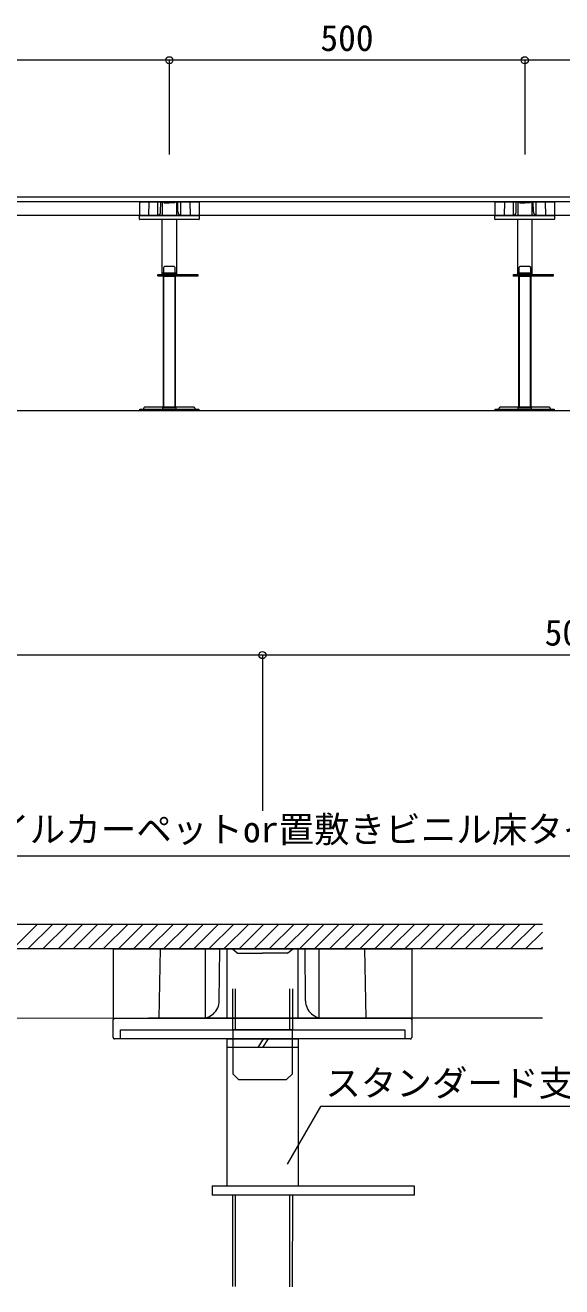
# Model space of a CAD drawing. Units: millimetres at full size, sheet at 1:20, with parts at other scales. Extents: x -4101 to 4099, y -29121 to 2820.
# Drawn here: x -2866 to -2112, y -1815 to -41 of the extents above; entities that cross this region are included whole.
import ezdxf
from ezdxf.enums import TextEntityAlignment as Align

# ---------------------------------------------------------------- set-up
doc = ezdxf.new("R2010")
doc.units = ezdxf.units.MM
doc.header["$LTSCALE"] = 20
doc.header["$PDMODE"] = 32
doc.header["$PDSIZE"] = 10
for name, color, linetype, lineweight in [('3-0_構造符号', 7, 'Continuous', 18), ('3-7_建具線', 7, 'Continuous', 9), ('8-0_天井梁型', 7, 'Continuous', 18), ('8-F_補助線', 7, 'Continuous', 9)]:
    doc.layers.add(name, color=color, linetype=linetype, lineweight=lineweight)
doc.styles.add('ＭＳ ゴシック', font='')
doc.styles.get('ＭＳ ゴシック').set_extended_font_data('MS Gothic')

msp = doc.modelspace()

# ---------------------------------------------------------------- linework, layer by layer
at = {"layer": '3-0_構造符号', "lineweight": 9}
for p, q in [((-2532.86, -926.67), (-3554.86, -926.67)), ((-1664.29, -926.67), (-2532.86, -926.67))]:
    msp.add_line(p, q, dxfattribs=at)
at = {"layer": '3-0_構造符号'}
for p, q in [((-2532.86, -926.67), (-2532.86, -1145.56)), ((-3554.76, -1304.79), (-2139.13, -1304.73)), ((-2883.98, -1339.73), (-2848.98, -1304.73)), ((-2862.77, -1339.73), (-2827.77, -1304.73)), ((-2841.55, -1339.73), (-2806.55, -1304.73)), ((-2820.34, -1339.73), (-2785.34, -1304.73)), ((-2799.13, -1339.73), (-2764.13, -1304.73)), ((-2777.91, -1339.73), (-2742.91, -1304.73)), ((-2756.7, -1339.73), (-2721.7, -1304.73)), ((-2735.49, -1339.73), (-2700.49, -1304.73)), ((-2714.27, -1339.73), (-2679.27, -1304.73)), ((-2693.06, -1339.73), (-2658.06, -1304.73)), ((-2671.85, -1339.73), (-2636.85, -1304.73)), ((-2650.64, -1339.73), (-2615.64, -1304.73)), ((-2629.42, -1339.73), (-2594.42, -1304.73)), ((-2608.21, -1339.73), (-2573.21, -1304.73)), ((-2587, -1339.73), (-2552, -1304.73)), ((-2565.78, -1339.73), (-2530.78, -1304.73)), ((-2544.57, -1339.73), (-2509.57, -1304.73)), ((-2523.36, -1339.73), (-2488.36, -1304.73)), ((-2502.14, -1339.73), (-2467.14, -1304.73)), ((-2480.93, -1339.73), (-2445.93, -1304.73)), ((-2459.72, -1339.73), (-2424.72, -1304.73)), ((-2438.5, -1339.73), (-2403.5, -1304.73)), ((-2417.29, -1339.73), (-2382.29, -1304.73)), ((-2396.08, -1339.73), (-2361.08, -1304.73)), ((-2374.86, -1339.73), (-2339.86, -1304.73)), ((-2353.65, -1339.73), (-2318.65, -1304.73)), ((-2332.44, -1339.73), (-2297.44, -1304.73)), ((-2311.22, -1339.73), (-2276.22, -1304.73)), ((-2290.01, -1339.73), (-2255.01, -1304.73)), ((-2268.8, -1339.73), (-2233.8, -1304.73)), ((-2247.58, -1339.73), (-2212.58, -1304.73)), ((-2226.37, -1339.73), (-2191.37, -1304.73)), ((-2205.16, -1339.73), (-2170.16, -1304.73)), ((-2183.94, -1339.73), (-2148.94, -1304.73)), ((-2162.73, -1339.73), (-2139.13, -1316.13)), ((-2304.86, -1339.73), (-3534.82, -1339.73)), ((-2742.86, -1339.73), (-2322.86, -1339.73)), ((-2742.86, -1339.73), (-2742.86, -1439.21)), ((-2676.61, -1339.73), (-2678.49, -1437.1)), ((-2612.86, -1437.23), (-2612.86, -1339.73)), ((-2593.51, -1412.46), (-2592.86, -1339.73)), ((-2582.86, -1339.73), (-2582.86, -1437.23)), ((-2568.36, -1345.73), (-2575.51, -1339.73)), ((-2568.36, -1345.73), (-2532.86, -1345.73)), ((-2536.88, -1339.73), (-2532.86, -1339.73)), ((-2139.13, -1339.73), (-2532.86, -1339.73)), ((-2497.36, -1345.73), (-2532.86, -1345.73)), ((-2497.36, -1345.73), (-2490.21, -1339.73)), ((-2482.86, -1339.73), (-2482.86, -1437.23)), ((-2472.21, -1412.46), (-2472.86, -1339.73)), ((-2452.86, -1437.23), (-2452.86, -1339.73)), ((-2389.11, -1339.73), (-2387.23, -1437.1)), ((-2141.52, -1339.73), (-2139.13, -1337.34)), ((-2574.34, -1453.4), (-2574.34, -1395.73)), ((-2570.56, -1453.4), (-2570.56, -1395.73)), ((-2494.56, -1395.73), (-2494.56, -1453.4)), ((-2490.78, -1395.73), (-2490.78, -1453.4)), ((-2618.51, -1437.23), (-3554.61, -1437.34)), ((-2740.88, -1437.23), (-2324.84, -1437.23)), ((-2372.84, -1437.23), (-2692.88, -1437.23)), ((-2490.78, -1453.4), (-2574.34, -1453.4)), ((-2494.56, -1453.4), (-2570.56, -1453.4)), ((-2139.13, -1437.23), (-2447.21, -1437.23)), ((-2322.86, -1439.21), (-2322.86, -1464.25)), ((-2324.84, -1466.23), (-2740.88, -1466.23)), ((-2582.56, -1466.18), (-2482.56, -1466.18)), ((-2582.56, -1466.18), (-2482.56, -1466.18)), ((-2582.56, -1478.18), (-2582.56, -1466.18)), ((-2582.56, -1672.77), (-2582.56, -1466.18)), ((-2482.56, -1466.18), (-2482.56, -1478.18)), ((-2482.56, -1466.18), (-2482.56, -1672.77)), ((-2482.56, -1478.18), (-2582.56, -1478.18)), ((-2566.36, -1523.42), (-2498.76, -1523.42)), ((-2603.63, -1672.83), (-2603.63, -1685.61)), ((-2603.54, -1672.83), (-2319.03, -1672.83)), ((-2319.23, -1672.98), (-2319.23, -1685.76)), ((-2319.03, -1685.61), (-2603.54, -1685.61)), ((-2574.46, -1814.26), (-2574.34, -1686.1)), ((-2570.71, -1814.41), (-2570.56, -1686.1)), ((-2494.56, -1686.1), (-2494.66, -1814.56)), ((-2490.78, -1686.1), (-2490.91, -1814.56))]:
    msp.add_line(p, q, dxfattribs=at)
for points in [[(-2322.86, -1339.73), (-2322.86, -1439.21), (-2322.87, -1439.02), (-2322.9, -1438.83), (-2322.94, -1438.64), (-2323.01, -1438.45), (-2323.09, -1438.28), (-2323.19, -1438.11), (-2323.31, -1437.96), (-2323.44, -1437.81), (-2323.58, -1437.68), (-2323.74, -1437.57), (-2323.91, -1437.47), (-2324.08, -1437.38), (-2324.26, -1437.32), (-2324.45, -1437.27), (-2324.64, -1437.24), (-2324.84, -1437.23)], [(-2618.51, -1437.23), (-2615.91, -1437.1), (-2613.34, -1436.69), (-2610.83, -1436.02), (-2608.4, -1435.1), (-2606.08, -1433.92), (-2603.89, -1432.51), (-2601.86, -1430.88), (-2600.02, -1429.05), (-2598.37, -1427.04), (-2596.94, -1424.87), (-2595.74, -1422.56), (-2594.79, -1420.13), (-2594.1, -1417.63), (-2593.67, -1415.06), (-2593.51, -1412.46)], [(-2472.21, -1412.46), (-2472.05, -1415.06), (-2471.62, -1417.63), (-2470.92, -1420.13), (-2469.98, -1422.56), (-2468.78, -1424.87), (-2467.35, -1427.04), (-2465.7, -1429.05), (-2463.85, -1430.88), (-2461.83, -1432.51), (-2459.64, -1433.92), (-2457.32, -1435.1), (-2454.89, -1436.02), (-2452.37, -1436.69), (-2449.8, -1437.1), (-2447.21, -1437.23)], [(-2742.86, -1464.25), (-2742.86, -1439.21), (-2740.88, -1437.23)], [(-2574.34, -1453.4), (-2574.34, -1515.38), (-2566.36, -1523.42)], [(-2498.76, -1523.42), (-2490.78, -1515.38), (-2490.78, -1453.4)], [(-2742.86, -1464.25), (-2742.85, -1464.45), (-2742.82, -1464.64), (-2742.77, -1464.83), (-2742.71, -1465.01), (-2742.63, -1465.18), (-2742.53, -1465.35), (-2742.41, -1465.51), (-2742.28, -1465.65), (-2742.13, -1465.78), (-2741.98, -1465.9), (-2741.81, -1466), (-2741.64, -1466.08), (-2741.45, -1466.15), (-2741.27, -1466.19), (-2741.07, -1466.22), (-2740.88, -1466.23)], [(-2324.84, -1466.23), (-2324.63, -1466.22), (-2324.43, -1466.19), (-2324.23, -1466.13), (-2324.03, -1466.06), (-2323.85, -1465.97), (-2323.67, -1465.85), (-2323.51, -1465.72), (-2323.37, -1465.58), (-2323.24, -1465.42), (-2323.12, -1465.24), (-2323.03, -1465.06), (-2322.96, -1464.86), (-2322.9, -1464.66), (-2322.87, -1464.46), (-2322.86, -1464.25)]]:
    msp.add_lwpolyline(points, dxfattribs=at)
for points in [[(-2332.58, -1466.18), (-2732.54, -1466.18), (-2732.54, -1453.4), (-2332.58, -1453.4)], [(-2532.56, -1478.18), (-2538.74, -1478.18), (-2531.18, -1466.18), (-2525, -1466.18)]]:
    msp.add_lwpolyline(points, close=True, dxfattribs=at)
msp.add_point((-2532.86, -926.67), dxfattribs=at)
at = {"layer": '3-7_建具線'}
for p, q in [((-2013.63, -1209.2), (-2957.84, -1209.2)), ((-2451.05, -1561.07), (-2497.93, -1642.18)), ((-2042.41, -1561.04), (-2451.04, -1561.04))]:
    msp.add_line(p, q, dxfattribs=at)
at = {"layer": '8-0_天井梁型'}
for p, q in [((-2663.84, -90.57), (-2663.84, -223.23)), ((-2163.84, -90.57), (-2163.84, -223.23)), ((-3563.84, -282.72), (-663.84, -282.72)), ((-2663.84, -289.72), (-3163.84, -289.72)), ((-2705.84, -289.72), (-2621.84, -289.72)), ((-2705.84, -289.72), (-2705.84, -309.12)), ((-2692.59, -289.72), (-2692.96, -308.7)), ((-2679.84, -308.72), (-2679.84, -289.72)), ((-2675.97, -303.77), (-2675.84, -289.72)), ((-2673.84, -289.72), (-2673.84, -308.72)), ((-2670.94, -290.92), (-2672.37, -289.72)), ((-2670.94, -290.92), (-2663.84, -290.92)), ((-2664.64, -289.72), (-2663.84, -289.72)), ((-2163.84, -289.72), (-2663.84, -289.72)), ((-2656.74, -290.92), (-2663.84, -290.92)), ((-2656.74, -290.92), (-2655.31, -289.72)), ((-2653.84, -289.72), (-2653.84, -308.72)), ((-2651.71, -303.77), (-2651.84, -289.72)), ((-2647.84, -308.72), (-2647.84, -289.72)), ((-2635.09, -289.72), (-2634.71, -308.7)), ((-2621.84, -289.72), (-2621.84, -309.12)), ((-2205.84, -289.72), (-2121.84, -289.72)), ((-2205.84, -289.72), (-2205.84, -309.12)), ((-2192.59, -289.72), (-2192.96, -308.7)), ((-2179.84, -308.72), (-2179.84, -289.72)), ((-2175.97, -303.77), (-2175.84, -289.72)), ((-2173.84, -289.72), (-2173.84, -308.72)), ((-2170.94, -290.92), (-2172.37, -289.72)), ((-2170.94, -290.92), (-2163.84, -290.92)), ((-2164.64, -289.72), (-2163.84, -289.72)), ((-1663.84, -289.72), (-2163.84, -289.72)), ((-2156.74, -290.92), (-2163.84, -290.92)), ((-2156.74, -290.92), (-2155.31, -289.72)), ((-2153.84, -289.72), (-2153.84, -308.72)), ((-2151.71, -303.77), (-2151.84, -289.72)), ((-2147.84, -308.72), (-2147.84, -289.72)), ((-2135.09, -289.72), (-2134.71, -308.7)), ((-2121.84, -289.72), (-2121.84, -309.12)), ((-2680.97, -308.72), (-3146.71, -308.72)), ((-2705.84, -309.12), (-2705.44, -308.72)), ((-2705.84, -314.13), (-2705.84, -309.12)), ((-2705.84, -314.13), (-2705.83, -314.17)), ((-2705.83, -314.17), (-2705.83, -314.2)), ((-2705.83, -314.2), (-2705.82, -314.24)), ((-2705.82, -314.24), (-2705.81, -314.28)), ((-2705.81, -314.28), (-2705.79, -314.31)), ((-2705.79, -314.31), (-2705.77, -314.35)), ((-2705.77, -314.35), (-2705.75, -314.38)), ((-2705.75, -314.38), (-2705.72, -314.41)), ((-2705.72, -314.41), (-2705.69, -314.43)), ((-2705.69, -314.43), (-2705.66, -314.46)), ((-2705.66, -314.46), (-2705.63, -314.48)), ((-2705.63, -314.48), (-2705.59, -314.49)), ((-2705.59, -314.49), (-2705.56, -314.51)), ((-2705.56, -314.51), (-2705.52, -314.52)), ((-2705.52, -314.52), (-2705.48, -314.52)), ((-2705.48, -314.52), (-2705.44, -314.52)), ((-2705.44, -308.72), (-2622.23, -308.72)), ((-2622.23, -314.52), (-2705.44, -314.52)), ((-2631.83, -308.72), (-2695.84, -308.72)), ((-2680.97, -308.72), (-2680.45, -308.7)), ((-2680.45, -308.7), (-2679.93, -308.61)), ((-2679.93, -308.61), (-2679.43, -308.48)), ((-2679.43, -308.48), (-2678.95, -308.3)), ((-2678.95, -308.3), (-2678.48, -308.06)), ((-2678.48, -308.06), (-2678.04, -307.78)), ((-2678.04, -307.78), (-2677.64, -307.45)), ((-2677.64, -307.45), (-2677.27, -307.09)), ((-2677.27, -307.09), (-2676.94, -306.68)), ((-2676.94, -306.68), (-2676.65, -306.25)), ((-2676.65, -306.25), (-2676.41, -305.79)), ((-2676.41, -305.79), (-2676.22, -305.3)), ((-2676.22, -305.3), (-2676.09, -304.8)), ((-2676.09, -304.8), (-2676, -304.29)), ((-2676, -304.29), (-2675.97, -303.77)), ((-2673.84, -391.72), (-2673.84, -314.52)), ((-2653.84, -314.52), (-2653.84, -391.72)), ((-2651.71, -303.77), (-2651.67, -304.29)), ((-2651.67, -304.29), (-2651.59, -304.8)), ((-2651.59, -304.8), (-2651.45, -305.3)), ((-2651.45, -305.3), (-2651.26, -305.79)), ((-2651.26, -305.79), (-2651.02, -306.25)), ((-2651.02, -306.25), (-2650.74, -306.68)), ((-2650.74, -306.68), (-2650.41, -307.09)), ((-2650.41, -307.09), (-2650.04, -307.45)), ((-2650.04, -307.45), (-2649.63, -307.78)), ((-2649.63, -307.78), (-2649.19, -308.06)), ((-2649.19, -308.06), (-2648.73, -308.3)), ((-2648.73, -308.3), (-2648.24, -308.48)), ((-2648.24, -308.48), (-2647.74, -308.61)), ((-2647.74, -308.61), (-2647.23, -308.7)), ((-2647.23, -308.7), (-2646.71, -308.72)), ((-2180.97, -308.72), (-2646.71, -308.72)), ((-2622.19, -308.72), (-2622.23, -308.72)), ((-2622.23, -314.52), (-2622.19, -314.52)), ((-2622.16, -308.73), (-2622.19, -308.72)), ((-2622.19, -314.52), (-2622.15, -314.51)), ((-2622.12, -308.74), (-2622.16, -308.73)), ((-2622.15, -314.51), (-2622.11, -314.5)), ((-2622.08, -308.75), (-2622.12, -308.74)), ((-2622.11, -314.5), (-2622.07, -314.49)), ((-2622.05, -308.77), (-2622.08, -308.75)), ((-2622.07, -314.49), (-2622.03, -314.47)), ((-2622.01, -308.79), (-2622.05, -308.77)), ((-2622.03, -314.47), (-2622, -314.45)), ((-2621.98, -308.81), (-2622.01, -308.79)), ((-2622, -314.45), (-2621.97, -314.42)), ((-2621.95, -308.84), (-2621.98, -308.81)), ((-2621.97, -314.42), (-2621.94, -314.39)), ((-2621.93, -308.87), (-2621.95, -308.84)), ((-2621.94, -314.39), (-2621.91, -314.36)), ((-2621.9, -308.9), (-2621.93, -308.87)), ((-2621.91, -314.36), (-2621.89, -314.32)), ((-2621.88, -308.93), (-2621.9, -308.9)), ((-2621.89, -314.32), (-2621.87, -314.29)), ((-2621.87, -308.97), (-2621.88, -308.93)), ((-2621.85, -309), (-2621.87, -308.97)), ((-2621.87, -314.29), (-2621.86, -314.25)), ((-2621.86, -314.25), (-2621.85, -314.21)), ((-2621.84, -309.04), (-2621.85, -309)), ((-2621.85, -314.21), (-2621.84, -314.17)), ((-2621.84, -309.08), (-2621.84, -309.04)), ((-2621.84, -309.12), (-2621.84, -309.08)), ((-2621.84, -309.12), (-2621.84, -314.13)), ((-2621.84, -314.17), (-2621.84, -314.13)), ((-2205.84, -309.12), (-2205.44, -308.72)), ((-2205.84, -314.13), (-2205.84, -309.12)), ((-2205.84, -314.13), (-2205.83, -314.17)), ((-2205.83, -314.17), (-2205.83, -314.2)), ((-2205.83, -314.2), (-2205.82, -314.24)), ((-2205.82, -314.24), (-2205.81, -314.28)), ((-2205.81, -314.28), (-2205.79, -314.31)), ((-2205.79, -314.31), (-2205.77, -314.35)), ((-2205.77, -314.35), (-2205.75, -314.38)), ((-2205.75, -314.38), (-2205.72, -314.41)), ((-2205.72, -314.41), (-2205.69, -314.43)), ((-2205.69, -314.43), (-2205.66, -314.46)), ((-2205.66, -314.46), (-2205.63, -314.48)), ((-2205.63, -314.48), (-2205.59, -314.49)), ((-2205.59, -314.49), (-2205.56, -314.51)), ((-2205.56, -314.51), (-2205.52, -314.52)), ((-2205.52, -314.52), (-2205.48, -314.52)), ((-2205.48, -314.52), (-2205.44, -314.52)), ((-2205.44, -308.72), (-2122.23, -308.72)), ((-2122.23, -314.52), (-2205.44, -314.52)), ((-2131.83, -308.72), (-2195.84, -308.72)), ((-2180.97, -308.72), (-2180.45, -308.7)), ((-2180.45, -308.7), (-2179.93, -308.61)), ((-2179.93, -308.61), (-2179.43, -308.48)), ((-2179.43, -308.48), (-2178.95, -308.3)), ((-2178.95, -308.3), (-2178.48, -308.06)), ((-2178.48, -308.06), (-2178.04, -307.78)), ((-2178.04, -307.78), (-2177.64, -307.45)), ((-2177.64, -307.45), (-2177.27, -307.09)), ((-2177.27, -307.09), (-2176.94, -306.68)), ((-2176.94, -306.68), (-2176.65, -306.25)), ((-2176.65, -306.25), (-2176.41, -305.79)), ((-2176.41, -305.79), (-2176.22, -305.3)), ((-2176.22, -305.3), (-2176.09, -304.8)), ((-2176.09, -304.8), (-2176, -304.29)), ((-2176, -304.29), (-2175.97, -303.77)), ((-2173.84, -391.72), (-2173.84, -314.52)), ((-2153.84, -314.52), (-2153.84, -391.72)), ((-2151.71, -303.77), (-2151.67, -304.29)), ((-2151.67, -304.29), (-2151.59, -304.8)), ((-2151.59, -304.8), (-2151.45, -305.3)), ((-2151.45, -305.3), (-2151.26, -305.79)), ((-2151.26, -305.79), (-2151.02, -306.25)), ((-2151.02, -306.25), (-2150.74, -306.68)), ((-2150.74, -306.68), (-2150.41, -307.09)), ((-2150.41, -307.09), (-2150.04, -307.45)), ((-2150.04, -307.45), (-2149.63, -307.78)), ((-2149.63, -307.78), (-2149.19, -308.06)), ((-2149.19, -308.06), (-2148.73, -308.3)), ((-2148.73, -308.3), (-2148.24, -308.48)), ((-2148.24, -308.48), (-2147.74, -308.61)), ((-2147.74, -308.61), (-2147.23, -308.7)), ((-2147.23, -308.7), (-2146.71, -308.72)), ((-1680.97, -308.72), (-2146.71, -308.72)), ((-2122.19, -308.72), (-2122.23, -308.72)), ((-2122.23, -314.52), (-2122.19, -314.52)), ((-2122.16, -308.73), (-2122.19, -308.72)), ((-2122.19, -314.52), (-2122.15, -314.51)), ((-2122.12, -308.74), (-2122.16, -308.73)), ((-2122.15, -314.51), (-2122.11, -314.5)), ((-2122.08, -308.75), (-2122.12, -308.74)), ((-2122.11, -314.5), (-2122.07, -314.49)), ((-2122.05, -308.77), (-2122.08, -308.75)), ((-2122.07, -314.49), (-2122.03, -314.47)), ((-2122.01, -308.79), (-2122.05, -308.77)), ((-2122.03, -314.47), (-2122, -314.45)), ((-2121.98, -308.81), (-2122.01, -308.79)), ((-2122, -314.45), (-2121.97, -314.42)), ((-2121.95, -308.84), (-2121.98, -308.81)), ((-2121.97, -314.42), (-2121.94, -314.39)), ((-2121.93, -308.87), (-2121.95, -308.84)), ((-2121.94, -314.39), (-2121.91, -314.36)), ((-2121.9, -308.9), (-2121.93, -308.87)), ((-2121.91, -314.36), (-2121.89, -314.32)), ((-2121.88, -308.93), (-2121.9, -308.9)), ((-2121.89, -314.32), (-2121.87, -314.29)), ((-2121.87, -308.97), (-2121.88, -308.93)), ((-2121.85, -309), (-2121.87, -308.97)), ((-2121.87, -314.29), (-2121.86, -314.25)), ((-2121.86, -314.25), (-2121.85, -314.21)), ((-2121.84, -309.04), (-2121.85, -309)), ((-2121.85, -314.21), (-2121.84, -314.17)), ((-2121.84, -309.08), (-2121.84, -309.04)), ((-2121.84, -309.12), (-2121.84, -309.08)), ((-2121.84, -309.12), (-2121.84, -314.13)), ((-2121.84, -314.17), (-2121.84, -314.13)), ((-2673.84, -389.32), (-2653.84, -389.32)), ((-2673.84, -391.72), (-2673.84, -389.32)), ((-2657.08, -380.27), (-2670.6, -380.27)), ((-2653.84, -389.32), (-2653.84, -391.72)), ((-2173.84, -389.32), (-2153.84, -389.32)), ((-2173.84, -391.72), (-2173.84, -389.32)), ((-2157.08, -380.27), (-2170.6, -380.27)), ((-2153.84, -389.32), (-2153.84, -391.72)), ((-2679.83, -394.27), (-2679.83, -391.72)), ((-2653.84, -391.72), (-2673.84, -391.72)), ((-2653.84, -391.72), (-2673.84, -391.72)), ((-2672.19, -394.27), (-2655.48, -394.27)), ((-2672.19, -578.09), (-2672.19, -394.27)), ((-2671.44, -394.27), (-2656.24, -394.27)), ((-2671.44, -578.09), (-2671.44, -394.27)), ((-2656.24, -394.27), (-2656.24, -578.09)), ((-2655.48, -394.27), (-2655.48, -578.09)), ((-2179.83, -394.27), (-2179.83, -391.72)), ((-2153.84, -391.72), (-2173.84, -391.72)), ((-2153.84, -391.72), (-2173.84, -391.72)), ((-2172.19, -394.27), (-2155.48, -394.27)), ((-2172.19, -578.09), (-2172.19, -394.27)), ((-2171.44, -394.27), (-2156.24, -394.27)), ((-2171.44, -578.09), (-2171.44, -394.27)), ((-2156.24, -394.27), (-2156.24, -578.09)), ((-2155.48, -394.27), (-2155.48, -578.09)), ((-3563.84, -582.72), (-663.84, -582.72)), ((-2705.34, -580.89), (-2622.34, -580.89)), ((-2705.34, -582.72), (-2705.34, -580.89)), ((-2622.34, -582.72), (-2705.34, -582.72)), ((-2699.83, -579.37), (-2700.69, -580.89)), ((-2700.69, -580.89), (-2627.09, -580.89)), ((-2699.68, -579.15), (-2699.83, -579.38)), ((-2699.51, -578.94), (-2699.68, -579.15)), ((-2699.33, -578.75), (-2699.51, -578.94)), ((-2699.12, -578.58), (-2699.33, -578.75)), ((-2698.89, -578.44), (-2699.12, -578.58)), ((-2698.65, -578.31), (-2698.89, -578.44)), ((-2698.4, -578.22), (-2698.65, -578.31)), ((-2698.14, -578.15), (-2698.4, -578.22)), ((-2697.88, -578.1), (-2698.14, -578.15)), ((-2697.61, -578.09), (-2697.88, -578.1)), ((-2630.17, -578.09), (-2697.61, -578.09)), ((-2672.96, -578.09), (-2654.71, -578.09)), ((-2672.96, -580.89), (-2672.96, -578.09)), ((-2654.71, -580.89), (-2672.96, -580.89)), ((-2655.48, -578.09), (-2672.19, -578.09)), ((-2656.24, -578.09), (-2671.44, -578.09)), ((-2654.71, -578.09), (-2654.71, -580.89)), ((-2629.9, -578.1), (-2630.17, -578.09)), ((-2629.64, -578.15), (-2629.9, -578.1)), ((-2629.38, -578.22), (-2629.64, -578.15)), ((-2629.13, -578.31), (-2629.38, -578.22)), ((-2628.89, -578.44), (-2629.13, -578.31)), ((-2628.66, -578.58), (-2628.89, -578.44)), ((-2628.46, -578.75), (-2628.66, -578.58)), ((-2628.27, -578.94), (-2628.46, -578.75)), ((-2628.1, -579.15), (-2628.27, -578.94)), ((-2627.95, -579.38), (-2628.1, -579.15)), ((-2627.09, -580.89), (-2627.95, -579.37)), ((-2622.34, -580.89), (-2622.34, -582.72)), ((-2205.34, -580.89), (-2122.34, -580.89)), ((-2205.34, -582.72), (-2205.34, -580.89)), ((-2122.34, -582.72), (-2205.34, -582.72)), ((-2199.83, -579.37), (-2200.69, -580.89)), ((-2200.69, -580.89), (-2127.09, -580.89)), ((-2199.68, -579.15), (-2199.83, -579.38)), ((-2199.51, -578.94), (-2199.68, -579.15)), ((-2199.33, -578.75), (-2199.51, -578.94)), ((-2199.12, -578.58), (-2199.33, -578.75)), ((-2198.89, -578.44), (-2199.12, -578.58)), ((-2198.65, -578.31), (-2198.89, -578.44)), ((-2198.4, -578.22), (-2198.65, -578.31)), ((-2198.14, -578.15), (-2198.4, -578.22)), ((-2197.88, -578.1), (-2198.14, -578.15)), ((-2197.61, -578.09), (-2197.88, -578.1)), ((-2130.17, -578.09), (-2197.61, -578.09)), ((-2172.96, -578.09), (-2154.71, -578.09)), ((-2172.96, -580.89), (-2172.96, -578.09)), ((-2154.71, -580.89), (-2172.96, -580.89)), ((-2155.48, -578.09), (-2172.19, -578.09)), ((-2156.24, -578.09), (-2171.44, -578.09)), ((-2154.71, -578.09), (-2154.71, -580.89)), ((-2129.9, -578.1), (-2130.17, -578.09)), ((-2129.64, -578.15), (-2129.9, -578.1)), ((-2129.38, -578.22), (-2129.64, -578.15)), ((-2129.13, -578.31), (-2129.38, -578.22)), ((-2128.89, -578.44), (-2129.13, -578.31)), ((-2128.66, -578.58), (-2128.89, -578.44)), ((-2128.46, -578.75), (-2128.66, -578.58)), ((-2128.27, -578.94), (-2128.46, -578.75)), ((-2128.1, -579.15), (-2128.27, -578.94)), ((-2127.95, -579.38), (-2128.1, -579.15)), ((-2127.09, -580.89), (-2127.95, -579.37)), ((-2122.34, -580.89), (-2122.34, -582.72))]:
    msp.add_line(p, q, dxfattribs=at)
for points in [[(-2670.6, -380.27), (-2672.19, -381.88), (-2672.19, -394.27)], [(-2655.48, -394.27), (-2655.48, -381.88), (-2657.08, -380.27)], [(-2170.6, -380.27), (-2172.19, -381.88), (-2172.19, -394.27)], [(-2155.48, -394.27), (-2155.48, -381.88), (-2157.08, -380.27)], [(-2679.66, -391.69), (-2623.84, -391.72), (-2623.84, -394.27), (-2679.66, -394.09)], [(-2179.66, -391.69), (-2123.84, -391.72), (-2123.84, -394.27), (-2179.66, -394.09)]]:
    msp.add_lwpolyline(points, dxfattribs=at)
for points in [[(-2663.84, -389.32), (-2662.6, -389.32), (-2664.11, -391.72), (-2665.35, -391.72)], [(-2163.84, -389.32), (-2162.6, -389.32), (-2164.11, -391.72), (-2165.35, -391.72)]]:
    msp.add_lwpolyline(points, close=True, dxfattribs=at)
at = {"layer": '8-F_補助線'}
for p, q in [((-2663.84, -90.57), (-3163.84, -90.57)), ((-2163.84, -90.57), (-2663.84, -90.57)), ((-1663.84, -90.57), (-2163.84, -90.57))]:
    msp.add_line(p, q, dxfattribs=at)
for p in [(-2663.84, -90.57), (-2163.84, -90.57)]:
    msp.add_point(p, dxfattribs=at)

# ---------------------------------------------------------------- texts
at = {"layer": '3-0_構造符号', "style": 'ＭＳ ゴシック'}
for s, p in [('500', (-2135.94, -924.32)), ('タイルカーペットor置敷きビニル床タイル', (-2960.23, -1200.94)), ('スタンダード支柱', (-2444.46, -1557.61))]:
    msp.add_text(s, height=36.66, dxfattribs=at).set_placement(p, align=Align.BOTTOM_LEFT)
at = {"layer": '8-F_補助線', "style": 'ＭＳ ゴシック'}
msp.add_text('500', height=36.66, dxfattribs=at).set_placement((-2451.34, -88.57), align=Align.BOTTOM_LEFT)

doc.saveas('drawing.dxf')
